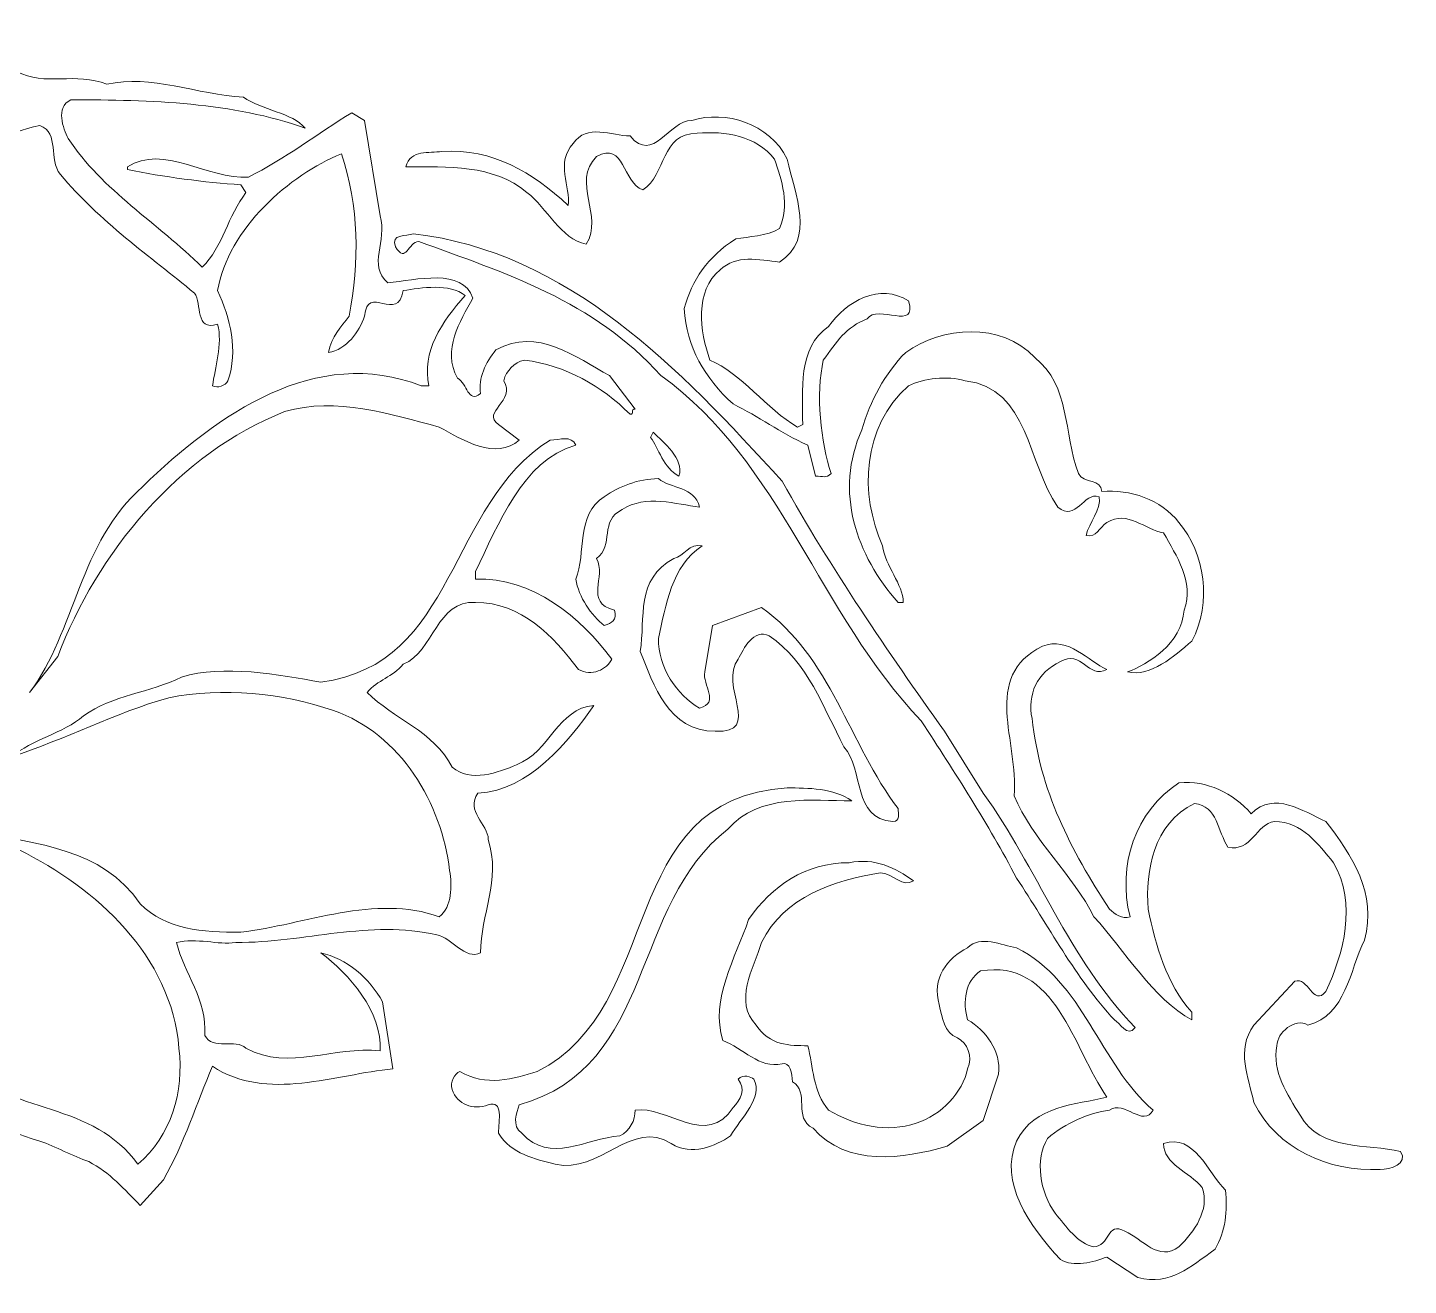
# Model space of a CAD drawing. Header units: centimetres. Extents: x -10.9 to 20, y -6.2 to 7.
# Drawn here: x 6.52 to 20.03, y -5.78 to 6.53 of the extents above; entities that cross this region are included whole.
import ezdxf

# ---------------------------------------------------------------- set-up
doc = ezdxf.new("R2010")
doc.units = ezdxf.units.CM
doc.header["$MEASUREMENT"] = 0
doc.layers.add('layer 1', color=7, linetype='Continuous')

msp = doc.modelspace()

# ---------------------------------------------------------------- linework, layer by layer
at = {"layer": 'layer 1', "color": 22, "lineweight": 9}
for points, knots in [([(5.45226, 5.92083), (5.65406, 5.76945), (5.67931, 5.51722), (5.72979, 5.29018), (5.72979, 5.29018), (5.95683, 5.46674), (6.13339, 5.69378), (6.41093, 5.81993), (6.41093, 5.81993), (6.3352, 6.04697), (6.08299, 5.97132), (5.9316, 6.12262), (5.9316, 6.12262), (5.98201, 6.52631), (6.20906, 6.04697), (6.41093, 6.09739), (6.41093, 6.09739), (6.68839, 5.94607), (6.99116, 6.09739), (7.29387, 5.97132), (7.29387, 5.97132), (7.72271, 6.07222), (8.17681, 5.87034), (8.6309, 5.84517), (8.6309, 5.84517), (8.80754, 5.71903), (9.11023, 5.69378), (9.23638, 5.54239), (9.23638, 5.54239), (8.53, 5.79468), (7.72271, 5.81993), (6.94068, 5.81993), (6.94068, 5.81993), (6.78929, 5.74426), (6.86502, 5.54239), (6.91543, 5.44149), (6.91543, 5.44149), (7.24339, 4.93699), (7.79838, 4.60903), (8.22729, 4.18013), (8.22729, 4.18013), (8.4291, 4.38199), (8.47952, 4.6847), (8.65615, 4.91174), (8.65615, 4.91174), (8.65615, 4.91174), (8.60565, 4.9874), (8.60565, 4.9874), (8.60565, 4.9874), (8.25246, 5.01265), (7.84887, 5.06313), (7.49567, 5.1388), (7.49567, 5.1388), (7.49567, 5.1388), (7.49567, 5.16403), (7.49567, 5.16403), (7.49567, 5.16403), (7.84887, 5.39109), (8.27771, 5.03789), (8.68138, 5.06313), (8.68138, 5.06313), (9.03458, 5.23969), (9.36252, 5.49197), (9.69048, 5.69378), (9.69048, 5.69378), (9.69048, 5.69378), (9.81661, 5.61813), (9.81661, 5.61813), (9.81661, 5.61813), (9.81661, 5.61813), (9.96794, 4.6847), (9.96794, 4.6847), (9.96794, 4.6847), (10.04367, 4.43241), (9.84178, 4.20536), (10.04367, 4.0288), (10.04367, 4.0288), (10.32113, 4.05397), (10.77522, 4.18013), (10.87611, 3.87742), (10.87611, 3.87742), (10.74997, 3.65036), (10.57342, 3.3729), (10.7248, 3.09538), (10.7248, 3.09538), (10.8257, 3.0449), (10.8257, 2.84309), (10.95184, 2.944), (10.95184, 2.944), (10.92661, 3.09538), (11.00226, 3.24677), (11.10316, 3.3729), (11.10316, 3.3729), (11.50684, 3.59996), (11.8852, 3.29719), (12.21322, 3.12061), (12.21322, 3.12061), (12.21322, 3.12061), (12.46543, 2.79267), (12.46543, 2.79267), (12.46543, 2.79267), (12.41503, 2.79267), (12.46543, 2.74219), (12.41503, 2.74219), (12.41503, 2.74219), (12.13749, 3.01971), (11.7843, 3.22152), (11.3807, 3.27194), (11.3807, 3.27194), (11.2798, 3.24677), (11.20407, 3.17103), (11.1789, 3.07013), (11.1789, 3.07013), (11.30503, 2.86833), (10.95184, 2.76742), (11.12841, 2.64129), (11.12841, 2.64129), (11.12841, 2.64129), (11.3302, 2.4899), (11.3302, 2.4899), (11.3302, 2.4899), (11.10316, 2.28809), (10.77522, 2.4899), (10.54817, 2.61604), (10.54817, 2.61604), (10.06884, 2.74219), (9.53909, 2.91882), (9.03458, 2.76742), (9.03458, 2.76742), (8.00025, 2.36375), (7.19297, 1.37991), (6.81454, 0.37089), (6.81454, 0.37089), (6.81454, 0.37089), (6.53708, 0.0177), (6.53708, 0.0177), (6.53708, 0.0177), (6.99116, 0.62312), (7.01633, 1.48081), (7.64706, 2.03581), (7.64706, 2.03581), (8.37861, 2.74219), (9.33729, 3.42332), (10.37161, 3.01971), (10.37161, 3.01971), (10.37161, 3.01971), (10.44726, 3.01971), (10.44726, 3.01971), (10.44726, 3.01971), (10.37161, 3.34767), (10.57342, 3.65036), (10.80046, 3.90267), (10.80046, 3.90267), (10.64907, 4.0288), (10.37161, 3.97832), (10.19498, 3.95307), (10.19498, 3.95307), (10.14457, 3.62513), (9.84178, 4.0288), (9.81661, 3.70086), (9.81661, 3.70086), (9.76613, 3.54948), (9.63998, 3.3729), (9.46342, 3.34767), (9.46342, 3.34767), (9.48867, 3.49898), (9.58957, 3.59996), (9.66523, 3.70086), (9.66523, 3.70086), (9.76613, 4.23061), (9.76613, 4.78561), (9.58957, 5.29018), (9.58957, 5.29018), (9.085, 5.0883), (8.47952, 4.55855), (8.37861, 3.95307), (8.37861, 3.95307), (8.50475, 3.67561), (8.58048, 3.3729), (8.47952, 3.07013), (8.47952, 3.07013), (8.45435, 3.01971), (8.37861, 2.99448), (8.32819, 3.01971), (8.32819, 3.01971), (8.35344, 3.19628), (8.4291, 3.42332), (8.37861, 3.62513), (8.37861, 3.62513), (8.15156, 3.54948), (8.22729, 3.82693), (8.15156, 3.9279), (8.15156, 3.9279), (7.72271, 4.28101), (7.21821, 4.63421), (6.83977, 5.0883), (6.83977, 5.0883), (6.71364, 5.23969), (6.83977, 5.49197), (6.63797, 5.56764), (6.63797, 5.56764), (5.98201, 5.44149), (5.45226, 4.78561), (5.22522, 4.15496), (5.22522, 4.15496), (4.84678, 2.91882), (5.60364, 1.88448), (6.18389, 0.92581), (6.18389, 0.92581), (6.4361, 0.44648), (6.4361, -0.18409), (6.23429, -0.66343), (6.23429, -0.66343), (5.80545, -0.91572), (5.14955, -1.16801), (4.69553, -0.83999), (4.69553, -0.83999), (4.5694, -0.66343), (4.41799, -0.48688), (4.39276, -0.28499), (4.39276, -0.28499), (4.31711, -0.43638), (4.19095, -0.61295), (4.03957, -0.73909), (4.03957, -0.73909), (3.68646, -0.78957), (3.25753, -0.86524), (3.00531, -0.46163), (3.00531, -0.46163), (2.85392, -0.15886), (2.98007, 0.26999), (3.10621, 0.57264), (3.10621, 0.57264), (4.0144, 1.4304), (4.46849, 2.61604), (4.16571, 3.85217), (4.16571, 3.85217), (3.96392, 4.5838), (3.43417, 5.26493), (2.70253, 5.54239), (2.70253, 5.54239), (2.4755, 5.56764), (2.29892, 5.89559), (2.09713, 5.74426), (2.09713, 5.74426), (1.97098, 5.51722), (2.0214, 5.23969), (1.87008, 5.06313), (1.87008, 5.06313), (1.61779, 4.55855), (1.44115, 3.97832), (1.56731, 3.42332), (1.56731, 3.42332), (1.54206, 3.3729), (1.49165, 3.3729), (1.4664, 3.42332), (1.4664, 3.42332), (1.34027, 4.18013), (1.51689, 4.96216), (1.9205, 5.59288), (1.9205, 5.59288), (1.9205, 5.59288), (1.94575, 6.04697), (1.94575, 6.04697), (1.94575, 6.04697), (2.04663, 6.12262), (2.07188, 5.94607), (2.17279, 5.92083), (2.17279, 5.92083), (2.5764, 5.81993), (2.95482, 5.66855), (3.33326, 5.51722), (3.33326, 5.51722), (3.68646, 5.23969), (4.1153, 4.9874), (4.29186, 4.55855), (4.29186, 4.55855), (4.54415, 4.65945), (4.5694, 5.01265), (4.87203, 5.06313), (4.87203, 5.06313), (5.04865, 4.9874), (5.12431, 4.78561), (5.2757, 4.6847), (5.2757, 4.6847), (5.3766, 4.88649), (5.12431, 5.0883), (5.02341, 5.23969), (5.02341, 5.23969), (4.92251, 5.34059), (4.92251, 5.44149), (4.77112, 5.46674), (4.77112, 5.46674), (4.6198, 5.41626), (4.41799, 5.31535), (4.34234, 5.1388), (4.34234, 5.1388), (4.39276, 5.01265), (4.31711, 4.91174), (4.19095, 4.93699), (4.19095, 4.93699), (4.1153, 4.91174), (4.1153, 4.9874), (4.1153, 5.03789), (4.1153, 5.03789), (4.14053, 5.34059), (4.44324, 5.54239), (4.69553, 5.61813), (4.69553, 5.61813), (5.09907, 5.61813), (5.25045, 5.21445), (5.3766, 4.91174), (5.3766, 4.91174), (5.47751, 4.96216), (5.65406, 5.11355), (5.67931, 5.23969), (5.67931, 5.23969), (5.55316, 5.61813), (5.25045, 6.02174), (4.84678, 6.14787), (4.84678, 6.14787), (4.54415, 6.04697), (4.14053, 5.81993), (4.1153, 5.46674), (4.1153, 5.46674), (4.06482, 5.39109), (3.96392, 5.39109), (3.93867, 5.46674), (3.93867, 5.46674), (3.98915, 5.92083), (4.5189, 6.09739), (4.84678, 6.29926), (4.84678, 6.29926), (5.07383, 6.24878), (5.30087, 6.12262), (5.45226, 5.92083)], [0, 0, 0, 0, 0.01190476, 0.01190476, 0.01190476, 0.01190476, 0.02380952, 0.02380952, 0.02380952, 0.02380952, 0.03571429, 0.03571429, 0.03571429, 0.03571429, 0.04761905, 0.04761905, 0.04761905, 0.04761905, 0.05952381, 0.05952381, 0.05952381, 0.05952381, 0.07142857, 0.07142857, 0.07142857, 0.07142857, 0.08333333, 0.08333333, 0.08333333, 0.08333333, 0.0952381, 0.0952381, 0.0952381, 0.0952381, 0.10714286, 0.10714286, 0.10714286, 0.10714286, 0.11904762, 0.11904762, 0.11904762, 0.11904762, 0.13095238, 0.13095238, 0.13095238, 0.13095238, 0.14285714, 0.14285714, 0.14285714, 0.14285714, 0.1547619, 0.1547619, 0.1547619, 0.1547619, 0.16666667, 0.16666667, 0.16666667, 0.16666667, 0.17857143, 0.17857143, 0.17857143, 0.17857143, 0.19047619, 0.19047619, 0.19047619, 0.19047619, 0.20238095, 0.20238095, 0.20238095, 0.20238095, 0.21428571, 0.21428571, 0.21428571, 0.21428571, 0.22619048, 0.22619048, 0.22619048, 0.22619048, 0.23809524, 0.23809524, 0.23809524, 0.23809524, 0.25, 0.25, 0.25, 0.25, 0.26190476, 0.26190476, 0.26190476, 0.26190476, 0.27380952, 0.27380952, 0.27380952, 0.27380952, 0.28571429, 0.28571429, 0.28571429, 0.28571429, 0.29761905, 0.29761905, 0.29761905, 0.29761905, 0.30952381, 0.30952381, 0.30952381, 0.30952381, 0.32142857, 0.32142857, 0.32142857, 0.32142857, 0.33333333, 0.33333333, 0.33333333, 0.33333333, 0.3452381, 0.3452381, 0.3452381, 0.3452381, 0.35714286, 0.35714286, 0.35714286, 0.35714286, 0.36904762, 0.36904762, 0.36904762, 0.36904762, 0.38095238, 0.38095238, 0.38095238, 0.38095238, 0.39285714, 0.39285714, 0.39285714, 0.39285714, 0.4047619, 0.4047619, 0.4047619, 0.4047619, 0.41666667, 0.41666667, 0.41666667, 0.41666667, 0.42857143, 0.42857143, 0.42857143, 0.42857143, 0.44047619, 0.44047619, 0.44047619, 0.44047619, 0.45238095, 0.45238095, 0.45238095, 0.45238095, 0.46428571, 0.46428571, 0.46428571, 0.46428571, 0.47619048, 0.47619048, 0.47619048, 0.47619048, 0.48809524, 0.48809524, 0.48809524, 0.48809524, 0.5, 0.5, 0.5, 0.5, 0.51190476, 0.51190476, 0.51190476, 0.51190476, 0.52380952, 0.52380952, 0.52380952, 0.52380952, 0.53571429, 0.53571429, 0.53571429, 0.53571429, 0.54761905, 0.54761905, 0.54761905, 0.54761905, 0.55952381, 0.55952381, 0.55952381, 0.55952381, 0.57142857, 0.57142857, 0.57142857, 0.57142857, 0.58333333, 0.58333333, 0.58333333, 0.58333333, 0.5952381, 0.5952381, 0.5952381, 0.5952381, 0.60714286, 0.60714286, 0.60714286, 0.60714286, 0.61904762, 0.61904762, 0.61904762, 0.61904762, 0.63095238, 0.63095238, 0.63095238, 0.63095238, 0.64285714, 0.64285714, 0.64285714, 0.64285714, 0.6547619, 0.6547619, 0.6547619, 0.6547619, 0.66666667, 0.66666667, 0.66666667, 0.66666667, 0.67857143, 0.67857143, 0.67857143, 0.67857143, 0.69047619, 0.69047619, 0.69047619, 0.69047619, 0.70238095, 0.70238095, 0.70238095, 0.70238095, 0.71428571, 0.71428571, 0.71428571, 0.71428571, 0.72619048, 0.72619048, 0.72619048, 0.72619048, 0.73809524, 0.73809524, 0.73809524, 0.73809524, 0.75, 0.75, 0.75, 0.75, 0.76190476, 0.76190476, 0.76190476, 0.76190476, 0.77380952, 0.77380952, 0.77380952, 0.77380952, 0.78571429, 0.78571429, 0.78571429, 0.78571429, 0.79761905, 0.79761905, 0.79761905, 0.79761905, 0.80952381, 0.80952381, 0.80952381, 0.80952381, 0.82142857, 0.82142857, 0.82142857, 0.82142857, 0.83333333, 0.83333333, 0.83333333, 0.83333333, 0.8452381, 0.8452381, 0.8452381, 0.8452381, 0.85714286, 0.85714286, 0.85714286, 0.85714286, 0.86904762, 0.86904762, 0.86904762, 0.86904762, 0.88095238, 0.88095238, 0.88095238, 0.88095238, 0.89285714, 0.89285714, 0.89285714, 0.89285714, 0.9047619, 0.9047619, 0.9047619, 0.9047619, 0.91666667, 0.91666667, 0.91666667, 0.91666667, 0.92857143, 0.92857143, 0.92857143, 0.92857143, 0.94047619, 0.94047619, 0.94047619, 0.94047619, 0.95238095, 0.95238095, 0.95238095, 0.95238095, 0.96428571, 0.96428571, 0.96428571, 0.96428571, 0.97619048, 0.97619048, 0.97619048, 0.97619048, 0.98809524, 0.98809524, 0.98809524, 0.98809524, 1, 1, 1, 1]), ([(13.95385, 5.23969), (14.02958, 4.88649), (14.23139, 4.45765), (13.8782, 4.23061), (13.8782, 4.23061), (13.67639, 4.25584), (13.44935, 4.30626), (13.29797, 4.15496), (13.29797, 4.15496), (13.04568, 3.95307), (13.09616, 3.54948), (13.19706, 3.27194), (13.19706, 3.27194), (13.49977, 3.14579), (13.75206, 2.79267), (14.05475, 2.61604), (14.05475, 2.61604), (14.05475, 2.61604), (14.10525, 2.64129), (14.10525, 2.64129), (14.10525, 2.64129), (14.10525, 2.96923), (14.05475, 3.39807), (14.35754, 3.59996), (14.35754, 3.59996), (14.5341, 3.85217), (14.86204, 4.0288), (15.13958, 3.85217), (15.13958, 3.85217), (15.24048, 3.54948), (14.83679, 3.82693), (14.7359, 3.67561), (14.7359, 3.67561), (14.5341, 3.59996), (14.4332, 3.44857), (14.30704, 3.27194), (14.30704, 3.27194), (14.23139, 2.944), (14.28181, 2.46473), (14.38271, 2.16194), (14.38271, 2.16194), (14.33229, 2.11154), (14.30704, 2.13671), (14.23139, 2.13671), (14.23139, 2.13671), (14.23139, 2.13671), (14.15566, 2.43948), (14.15566, 2.43948), (14.15566, 2.43948), (13.8782, 2.56563), (13.67639, 2.71694), (13.4241, 2.84309), (13.4241, 2.84309), (13.14658, 3.09538), (12.97001, 3.39807), (12.94478, 3.77651), (12.94478, 3.77651), (13.02043, 4.05397), (13.17182, 4.28101), (13.44935, 4.45765), (13.44935, 4.45765), (13.57549, 4.4829), (13.75206, 4.4829), (13.8782, 4.55855), (13.8782, 4.55855), (13.9791, 4.78561), (13.90345, 5.03789), (13.82772, 5.23969), (13.82772, 5.23969), (13.65116, 5.46674), (13.34845, 5.51722), (13.07091, 5.49197), (13.07091, 5.49197), (12.71772, 5.49197), (12.76822, 5.0883), (12.54116, 4.93699), (12.54116, 4.93699), (12.3393, 5.01265), (12.36453, 5.41626), (12.08707, 5.26493), (12.08707, 5.26493), (11.83478, 5.01265), (12.16274, 4.6847), (11.98618, 4.40717), (11.98618, 4.40717), (11.73388, 4.45765), (11.60774, 4.76036), (11.40594, 4.91174), (11.40594, 4.91174), (11.07799, 5.1892), (10.6239, 5.16403), (10.22022, 5.16403), (10.22022, 5.16403), (10.27071, 5.34059), (10.44726, 5.29018), (10.57342, 5.31535), (10.57342, 5.31535), (11.07799, 5.34059), (11.45636, 5.11355), (11.80955, 4.78561), (11.80955, 4.78561), (11.83478, 4.96216), (11.6834, 5.21445), (11.86003, 5.39109), (11.86003, 5.39109), (11.98618, 5.59288), (12.23839, 5.46674), (12.41503, 5.46674), (12.41503, 5.46674), (12.64207, 5.1892), (12.79339, 5.61813), (13.02043, 5.61813), (13.02043, 5.61813), (13.34845, 5.71903), (13.7773, 5.59288), (13.95385, 5.23969)], [0, 0, 0, 0, 0.03448276, 0.03448276, 0.03448276, 0.03448276, 0.06896552, 0.06896552, 0.06896552, 0.06896552, 0.10344828, 0.10344828, 0.10344828, 0.10344828, 0.13793103, 0.13793103, 0.13793103, 0.13793103, 0.17241379, 0.17241379, 0.17241379, 0.17241379, 0.20689655, 0.20689655, 0.20689655, 0.20689655, 0.24137931, 0.24137931, 0.24137931, 0.24137931, 0.27586207, 0.27586207, 0.27586207, 0.27586207, 0.31034483, 0.31034483, 0.31034483, 0.31034483, 0.34482759, 0.34482759, 0.34482759, 0.34482759, 0.37931034, 0.37931034, 0.37931034, 0.37931034, 0.4137931, 0.4137931, 0.4137931, 0.4137931, 0.44827586, 0.44827586, 0.44827586, 0.44827586, 0.48275862, 0.48275862, 0.48275862, 0.48275862, 0.51724138, 0.51724138, 0.51724138, 0.51724138, 0.55172414, 0.55172414, 0.55172414, 0.55172414, 0.5862069, 0.5862069, 0.5862069, 0.5862069, 0.62068966, 0.62068966, 0.62068966, 0.62068966, 0.65517241, 0.65517241, 0.65517241, 0.65517241, 0.68965517, 0.68965517, 0.68965517, 0.68965517, 0.72413793, 0.72413793, 0.72413793, 0.72413793, 0.75862069, 0.75862069, 0.75862069, 0.75862069, 0.79310345, 0.79310345, 0.79310345, 0.79310345, 0.82758621, 0.82758621, 0.82758621, 0.82758621, 0.86206897, 0.86206897, 0.86206897, 0.86206897, 0.89655172, 0.89655172, 0.89655172, 0.89655172, 0.93103448, 0.93103448, 0.93103448, 0.93103448, 0.96551724, 0.96551724, 0.96551724, 0.96551724, 1, 1, 1, 1]), ([(13.90345, 2.08629), (14.38271, 1.22852), (14.93777, 0.42131), (15.49277, -0.36072), (15.49277, -0.36072), (15.49277, -0.36072), (15.87113, -0.96614), (15.87113, -0.96614), (15.87113, -0.96614), (16.40094, -1.69776), (16.70365, -2.5807), (17.35955, -3.26183), (17.35955, -3.26183), (17.28388, -3.36273), (17.20823, -3.21135), (17.15775, -3.18618), (17.15775, -3.18618), (16.77931, -2.7825), (16.50185, -2.25276), (16.19907, -1.79866), (16.19907, -1.79866), (15.92162, -1.26891), (15.59367, -0.76434), (15.26572, -0.25982), (15.26572, -0.25982), (14.25664, 0.79968), (13.90345, 2.26285), (12.71772, 3.12061), (12.71772, 3.12061), (12.06184, 3.85217), (11.1789, 4.12971), (10.34636, 4.43241), (10.34636, 4.43241), (10.24546, 4.43241), (10.22022, 4.20536), (10.11932, 4.38199), (10.11932, 4.38199), (10.06884, 4.50813), (10.22022, 4.4829), (10.29588, 4.50813), (10.29588, 4.50813), (11.80955, 4.33151), (12.89436, 3.19628), (13.90345, 2.08629)], [0, 0, 0, 0, 0.09090909, 0.09090909, 0.09090909, 0.09090909, 0.18181818, 0.18181818, 0.18181818, 0.18181818, 0.27272727, 0.27272727, 0.27272727, 0.27272727, 0.36363636, 0.36363636, 0.36363636, 0.36363636, 0.45454545, 0.45454545, 0.45454545, 0.45454545, 0.54545455, 0.54545455, 0.54545455, 0.54545455, 0.63636364, 0.63636364, 0.63636364, 0.63636364, 0.72727273, 0.72727273, 0.72727273, 0.72727273, 0.81818182, 0.81818182, 0.81818182, 0.81818182, 0.90909091, 0.90909091, 0.90909091, 0.90909091, 1, 1, 1, 1]), ([(16.37571, 3.29719), (16.7289, 3.01971), (16.65317, 2.56563), (16.80456, 2.16194), (16.80456, 2.16194), (16.85504, 2.06106), (17.03159, 2.11154), (17.03159, 1.98539), (17.03159, 1.98539), (17.30913, 2.01056), (17.61184, 1.90965), (17.7884, 1.68261), (17.7884, 1.68261), (18.04069, 1.37991), (18.11642, 0.90058), (17.91453, 0.52222), (17.91453, 0.52222), (17.73798, 0.37089), (17.51094, 0.1691), (17.28388, 0.21951), (17.28388, 0.21951), (17.48569, 0.29524), (17.81363, 0.49697), (17.83888, 0.82492), (17.83888, 0.82492), (17.93978, 1.10245), (17.76323, 1.35467), (17.63707, 1.58171), (17.63707, 1.58171), (17.46046, 1.60696), (17.28388, 1.80877), (17.08209, 1.68261), (17.08209, 1.68261), (17.00636, 1.63219), (16.98119, 1.53129), (16.88021, 1.55654), (16.88021, 1.55654), (16.90546, 1.68261), (17.03159, 1.80877), (17.00636, 1.9349), (17.00636, 1.9349), (16.85504, 1.98539), (16.77931, 1.68261), (16.60275, 1.834), (16.60275, 1.834), (16.30004, 2.26285), (16.32521, 2.99448), (15.69456, 3.07013), (15.69456, 3.07013), (15.51794, 3.12061), (15.29089, 3.09538), (15.13958, 3.01971), (15.13958, 3.01971), (14.68548, 2.61604), (14.66023, 1.96015), (14.88729, 1.45558), (14.88729, 1.45558), (14.91252, 1.25377), (15.08908, 1.07721), (15.08908, 0.90058), (15.08908, 0.90058), (15.08908, 0.90058), (15.03868, 0.90058), (15.03868, 0.90058), (15.03868, 0.90058), (14.635, 1.35467), (14.40795, 1.98539), (14.68548, 2.5908), (14.68548, 2.5908), (14.76114, 2.86833), (14.91252, 3.14579), (15.11433, 3.34767), (15.11433, 3.34767), (15.46752, 3.59996), (16.04775, 3.65036), (16.37571, 3.29719)], [0, 0, 0, 0, 0.05263158, 0.05263158, 0.05263158, 0.05263158, 0.10526316, 0.10526316, 0.10526316, 0.10526316, 0.15789474, 0.15789474, 0.15789474, 0.15789474, 0.21052632, 0.21052632, 0.21052632, 0.21052632, 0.26315789, 0.26315789, 0.26315789, 0.26315789, 0.31578947, 0.31578947, 0.31578947, 0.31578947, 0.36842105, 0.36842105, 0.36842105, 0.36842105, 0.42105263, 0.42105263, 0.42105263, 0.42105263, 0.47368421, 0.47368421, 0.47368421, 0.47368421, 0.52631579, 0.52631579, 0.52631579, 0.52631579, 0.57894737, 0.57894737, 0.57894737, 0.57894737, 0.63157895, 0.63157895, 0.63157895, 0.63157895, 0.68421053, 0.68421053, 0.68421053, 0.68421053, 0.73684211, 0.73684211, 0.73684211, 0.73684211, 0.78947368, 0.78947368, 0.78947368, 0.78947368, 0.84210526, 0.84210526, 0.84210526, 0.84210526, 0.89473684, 0.89473684, 0.89473684, 0.89473684, 0.94736842, 0.94736842, 0.94736842, 0.94736842, 1, 1, 1, 1]), ([(11.8852, 2.43948), (11.35545, 2.28809), (11.12841, 1.65744), (10.90136, 1.20335), (10.90136, 1.20335), (10.90136, 1.20335), (10.90136, 1.12762), (10.90136, 1.12762), (10.90136, 1.12762), (11.45636, 1.15287), (11.93568, 0.74925), (12.23839, 0.34566), (12.23839, 0.34566), (12.18797, 0.24476), (12.03659, 0.1691), (11.91045, 0.24476), (11.91045, 0.24476), (11.65816, 0.57264), (11.35545, 0.90058), (10.90136, 0.90058), (10.90136, 0.90058), (10.52293, 0.92581), (10.49775, 0.42131), (10.19498, 0.29524), (10.19498, 0.29524), (10.09407, 0.1691), (9.94277, 0.14385), (9.84178, 0.0177), (9.84178, 0.0177), (10.09407, -0.23459), (10.49775, -0.36072), (10.67432, -0.71392), (10.67432, -0.71392), (10.85094, -0.86524), (11.12841, -0.76434), (11.30503, -0.68867), (11.30503, -0.68867), (11.63299, -0.56253), (11.70864, -0.13368), (12.06184, -0.10844), (12.06184, -0.10844), (11.80955, -0.46163), (11.43111, -0.94089), (10.92661, -0.96614), (10.92661, -0.96614), (10.80046, -1.14276), (11.02751, -1.26891), (11.02751, -1.42022), (11.02751, -1.42022), (11.15365, -1.82391), (10.95184, -2.15185), (10.95184, -2.53022), (10.95184, -2.53022), (10.80046, -2.60595), (10.67432, -2.37889), (10.52293, -2.35366), (10.52293, -2.35366), (9.86703, -2.20227), (9.23638, -2.42931), (8.55525, -2.42931), (8.55525, -2.42931), (8.37861, -2.45456), (8.17681, -2.37889), (7.975, -2.42931), (7.975, -2.42931), (8.05067, -2.73208), (8.27771, -2.98431), (8.25246, -3.3375), (8.25246, -3.3375), (8.32819, -3.48889), (8.55525, -3.36273), (8.65615, -3.46364), (8.65615, -3.46364), (9.085, -3.69069), (9.51384, -3.4384), (9.96794, -3.48889), (9.96794, -3.48889), (9.99317, -3.11045), (9.66523, -2.73208), (9.38769, -2.53022), (9.38769, -2.53022), (9.63998, -2.5807), (9.86703, -2.7825), (9.99317, -3.00954), (9.99317, -3.00954), (9.99317, -3.00954), (10.09407, -3.66544), (10.09407, -3.66544), (10.09407, -3.66544), (9.53909, -3.71593), (8.85794, -3.99346), (8.32819, -3.64027), (8.32819, -3.64027), (8.17681, -3.99346), (8.05067, -4.39706), (7.84887, -4.75025), (7.84887, -4.75025), (7.84887, -4.75025), (7.62181, -5.00254), (7.62181, -5.00254), (7.62181, -5.00254), (7.47042, -4.85115), (7.31912, -4.6746), (7.11723, -4.57363), (7.11723, -4.57363), (6.96593, -4.52321), (6.78929, -4.42231), (6.63797, -4.37183), (6.63797, -4.37183), (5.8307, -4.14477), (5.22522, -3.58979), (4.84678, -2.85824), (4.84678, -2.85824), (4.6198, -2.42931), (4.6703, -1.84908), (4.64505, -1.42022), (4.64505, -1.42022), (4.6198, -1.26891), (4.7207, -1.16801), (4.77112, -1.06703), (4.77112, -1.06703), (4.77112, -1.97522), (4.87203, -3.1357), (5.8307, -3.64027), (5.8307, -3.64027), (6.36045, -4.09437), (7.16773, -3.99346), (7.59658, -4.59887), (7.59658, -4.59887), (7.92452, -4.32141), (8.05067, -3.89248), (8.00025, -3.46364), (8.00025, -3.46364), (7.92452, -2.55545), (7.19297, -1.89956), (6.4361, -1.52112), (6.4361, -1.52112), (6.31003, -1.47072), (6.08299, -1.49595), (6.05774, -1.34457), (6.05774, -1.34457), (6.58749, -1.47072), (7.24339, -1.49595), (7.62181, -2.05095), (7.62181, -2.05095), (7.8741, -2.30316), (8.22729, -2.32841), (8.60565, -2.32841), (8.60565, -2.32841), (9.23638, -2.25276), (9.91752, -1.95005), (10.54817, -2.17709), (10.54817, -2.17709), (10.67432, -2.07612), (10.67432, -1.87432), (10.64907, -1.72301), (10.64907, -1.72301), (10.57342, -1.06703), (10.1698, -0.3859), (9.51384, -0.15886), (9.51384, -0.15886), (9.00933, 0.0177), (8.4291, 0.0682), (7.89935, -0.03278), (7.89935, -0.03278), (7.36952, -0.18409), (6.89019, -0.43638), (6.36045, -0.61295), (6.36045, -0.61295), (6.56225, -0.43638), (6.86502, -0.3859), (7.06683, -0.20934), (7.06683, -0.20934), (7.34429, -0.00753), (7.72271, 0.0177), (8.02542, 0.1691), (8.02542, 0.1691), (8.4291, 0.29524), (8.98409, 0.19434), (9.38769, 0.1186), (9.38769, 0.1186), (10.7248, 0.29524), (10.6239, 1.85925), (11.63299, 2.4899), (11.63299, 2.4899), (11.73388, 2.4899), (11.83478, 2.54038), (11.8852, 2.43948)], [0, 0, 0, 0, 0.0212766, 0.0212766, 0.0212766, 0.0212766, 0.04255319, 0.04255319, 0.04255319, 0.04255319, 0.06382979, 0.06382979, 0.06382979, 0.06382979, 0.08510638, 0.08510638, 0.08510638, 0.08510638, 0.10638298, 0.10638298, 0.10638298, 0.10638298, 0.12765957, 0.12765957, 0.12765957, 0.12765957, 0.14893617, 0.14893617, 0.14893617, 0.14893617, 0.17021277, 0.17021277, 0.17021277, 0.17021277, 0.19148936, 0.19148936, 0.19148936, 0.19148936, 0.21276596, 0.21276596, 0.21276596, 0.21276596, 0.23404255, 0.23404255, 0.23404255, 0.23404255, 0.25531915, 0.25531915, 0.25531915, 0.25531915, 0.27659574, 0.27659574, 0.27659574, 0.27659574, 0.29787234, 0.29787234, 0.29787234, 0.29787234, 0.31914894, 0.31914894, 0.31914894, 0.31914894, 0.34042553, 0.34042553, 0.34042553, 0.34042553, 0.36170213, 0.36170213, 0.36170213, 0.36170213, 0.38297872, 0.38297872, 0.38297872, 0.38297872, 0.40425532, 0.40425532, 0.40425532, 0.40425532, 0.42553191, 0.42553191, 0.42553191, 0.42553191, 0.44680851, 0.44680851, 0.44680851, 0.44680851, 0.46808511, 0.46808511, 0.46808511, 0.46808511, 0.4893617, 0.4893617, 0.4893617, 0.4893617, 0.5106383, 0.5106383, 0.5106383, 0.5106383, 0.53191489, 0.53191489, 0.53191489, 0.53191489, 0.55319149, 0.55319149, 0.55319149, 0.55319149, 0.57446809, 0.57446809, 0.57446809, 0.57446809, 0.59574468, 0.59574468, 0.59574468, 0.59574468, 0.61702128, 0.61702128, 0.61702128, 0.61702128, 0.63829787, 0.63829787, 0.63829787, 0.63829787, 0.65957447, 0.65957447, 0.65957447, 0.65957447, 0.68085106, 0.68085106, 0.68085106, 0.68085106, 0.70212766, 0.70212766, 0.70212766, 0.70212766, 0.72340426, 0.72340426, 0.72340426, 0.72340426, 0.74468085, 0.74468085, 0.74468085, 0.74468085, 0.76595745, 0.76595745, 0.76595745, 0.76595745, 0.78723404, 0.78723404, 0.78723404, 0.78723404, 0.80851064, 0.80851064, 0.80851064, 0.80851064, 0.82978723, 0.82978723, 0.82978723, 0.82978723, 0.85106383, 0.85106383, 0.85106383, 0.85106383, 0.87234043, 0.87234043, 0.87234043, 0.87234043, 0.89361702, 0.89361702, 0.89361702, 0.89361702, 0.91489362, 0.91489362, 0.91489362, 0.91489362, 0.93617021, 0.93617021, 0.93617021, 0.93617021, 0.95744681, 0.95744681, 0.95744681, 0.95744681, 0.9787234, 0.9787234, 0.9787234, 0.9787234, 1, 1, 1, 1]), ([(12.89436, 2.13671), (12.74297, 2.21244), (12.69249, 2.41425), (12.61683, 2.51513), (12.61683, 2.51513), (12.61683, 2.51513), (12.64207, 2.56563), (12.64207, 2.56563), (12.64207, 2.56563), (12.74297, 2.46473), (12.94478, 2.31334), (12.89436, 2.13671)], [0, 0, 0, 0, 0.33333333, 0.33333333, 0.33333333, 0.33333333, 0.66666667, 0.66666667, 0.66666667, 0.66666667, 1, 1, 1, 1]), ([(13.09616, 1.834), (12.86912, 1.85925), (12.56634, 1.96015), (12.3393, 1.80877), (12.3393, 1.80877), (12.11224, 1.70786), (12.26364, 1.45558), (12.08707, 1.3295), (12.08707, 1.3295), (12.18797, 1.15287), (11.96093, 0.90058), (12.26364, 0.82492), (12.26364, 0.82492), (12.28888, 0.72402), (12.23839, 0.69877), (12.16274, 0.67352), (12.16274, 0.67352), (12.03659, 0.77443), (11.91045, 0.95106), (11.8852, 1.12762), (11.8852, 1.12762), (11.98618, 1.37991), (11.8852, 1.75835), (12.16274, 1.9349), (12.16274, 1.9349), (12.31412, 2.03581), (12.49068, 2.11154), (12.69249, 2.11154), (12.69249, 2.11154), (12.81862, 2.01056), (13.04568, 2.03581), (13.09616, 1.834)], [0, 0, 0, 0, 0.125, 0.125, 0.125, 0.125, 0.25, 0.25, 0.25, 0.25, 0.375, 0.375, 0.375, 0.375, 0.5, 0.5, 0.5, 0.5, 0.625, 0.625, 0.625, 0.625, 0.75, 0.75, 0.75, 0.75, 0.875, 0.875, 0.875, 0.875, 1, 1, 1, 1]), ([(13.12141, 1.45558), (12.81862, 1.25377), (12.76822, 0.87541), (12.69249, 0.54739), (12.69249, 0.54739), (12.69249, 0.26999), (12.86912, -0.00753), (13.09616, -0.13368), (13.09616, -0.13368), (13.29797, -0.08319), (13.12141, 0.09337), (13.14658, 0.21951), (13.14658, 0.21951), (13.14658, 0.21951), (13.2223, 0.67352), (13.2223, 0.67352), (13.2223, 0.67352), (13.2223, 0.67352), (13.70156, 0.85016), (13.70156, 0.85016), (13.70156, 0.85016), (14.38271, 0.37089), (14.55933, -0.48688), (15.03868, -1.11753), (15.03868, -1.11753), (15.03868, -1.16801), (15.06385, -1.24366), (14.98819, -1.24366), (14.98819, -1.24366), (14.58458, -1.21843), (14.71073, -0.73909), (14.50885, -0.51205), (14.50885, -0.51205), (14.30704, -0.13368), (14.15566, 0.32041), (13.7773, 0.57264), (13.7773, 0.57264), (13.62591, 0.64835), (13.52501, 0.44648), (13.47452, 0.34566), (13.47452, 0.34566), (13.27272, 0.09337), (13.72681, -0.3859), (13.24748, -0.36072), (13.24748, -0.36072), (12.79339, -0.36072), (12.64207, 0.09337), (12.51593, 0.42131), (12.51593, 0.42131), (12.56634, 0.74925), (12.46543, 1.12762), (12.84387, 1.3295), (12.84387, 1.3295), (12.94478, 1.35467), (12.99526, 1.48081), (13.12141, 1.45558)], [0, 0, 0, 0, 0.07142857, 0.07142857, 0.07142857, 0.07142857, 0.14285714, 0.14285714, 0.14285714, 0.14285714, 0.21428571, 0.21428571, 0.21428571, 0.21428571, 0.28571429, 0.28571429, 0.28571429, 0.28571429, 0.35714286, 0.35714286, 0.35714286, 0.35714286, 0.42857143, 0.42857143, 0.42857143, 0.42857143, 0.5, 0.5, 0.5, 0.5, 0.57142857, 0.57142857, 0.57142857, 0.57142857, 0.64285714, 0.64285714, 0.64285714, 0.64285714, 0.71428571, 0.71428571, 0.71428571, 0.71428571, 0.78571429, 0.78571429, 0.78571429, 0.78571429, 0.85714286, 0.85714286, 0.85714286, 0.85714286, 0.92857143, 0.92857143, 0.92857143, 0.92857143, 1, 1, 1, 1]), ([(17.08209, 0.24476), (16.90546, 0.14385), (16.8298, 0.44648), (16.628, 0.32041), (16.628, 0.32041), (16.40094, 0.21951), (16.30004, -0.00753), (16.35046, -0.23459), (16.35046, -0.23459), (16.42611, -0.94089), (16.7289, -1.52112), (17.10726, -2.10137), (17.10726, -2.10137), (17.15775, -2.15185), (17.2334, -2.20227), (17.30913, -2.17709), (17.30913, -2.17709), (17.18298, -1.67251), (17.35955, -1.14276), (17.7884, -0.86524), (17.7884, -0.86524), (18.06594, -0.83999), (18.31822, -0.96614), (18.49478, -1.16801), (18.49478, -1.16801), (18.72182, -0.94089), (18.99936, -1.14276), (19.2264, -1.24366), (19.2264, -1.24366), (19.47869, -1.57162), (19.73091, -1.95005), (19.60476, -2.40414), (19.60476, -2.40414), (19.45345, -2.70685), (19.4282, -3.1357), (19.04976, -3.2366), (19.04976, -3.2366), (18.92363, -3.16093), (18.74707, -3.31233), (18.74707, -3.4384), (18.74707, -3.4384), (18.69659, -3.69069), (18.84797, -3.91773), (18.97411, -4.11954), (18.97411, -4.11954), (19.17591, -4.47273), (19.63001, -4.39706), (19.95795, -4.47273), (19.95795, -4.47273), (20.03368, -4.59887), (19.85705, -4.64935), (19.75615, -4.64935), (19.75615, -4.64935), (19.25157, -4.6746), (18.74707, -4.44756), (18.52001, -3.99346), (18.52001, -3.99346), (18.46953, -3.74118), (18.34346, -3.48889), (18.52001, -3.2366), (18.52001, -3.2366), (18.52001, -3.2366), (18.92363, -2.80774), (18.92363, -2.80774), (18.92363, -2.80774), (19.04976, -2.75725), (19.10026, -3.06004), (19.2264, -2.90864), (19.2264, -2.90864), (19.40295, -2.53022), (19.52911, -2.05095), (19.30205, -1.64728), (19.30205, -1.64728), (19.15067, -1.47072), (18.99936, -1.24366), (18.72182, -1.24366), (18.72182, -1.24366), (18.54526, -1.26891), (18.49478, -1.54637), (18.26773, -1.49595), (18.26773, -1.49595), (18.16682, -1.34457), (18.16682, -1.09228), (17.93978, -1.06703), (17.93978, -1.06703), (17.53617, -1.26891), (17.46046, -1.72301), (17.48569, -2.10137), (17.48569, -2.10137), (17.56134, -2.45456), (17.66232, -2.83299), (17.91453, -3.11045), (17.91453, -3.11045), (17.91453, -3.11045), (17.91453, -3.18618), (17.91453, -3.18618), (17.91453, -3.18618), (17.53617, -2.98431), (17.25865, -2.50504), (16.95594, -2.17709), (16.95594, -2.17709), (16.75413, -1.77341), (16.35046, -1.42022), (16.1739, -0.99138), (16.1739, -0.99138), (16.22432, -0.46163), (15.84596, 0.1691), (16.45136, 0.47173), (16.45136, 0.47173), (16.70365, 0.57264), (16.90546, 0.32041), (17.08209, 0.24476)], [0, 0, 0, 0, 0.03571429, 0.03571429, 0.03571429, 0.03571429, 0.07142857, 0.07142857, 0.07142857, 0.07142857, 0.10714286, 0.10714286, 0.10714286, 0.10714286, 0.14285714, 0.14285714, 0.14285714, 0.14285714, 0.17857143, 0.17857143, 0.17857143, 0.17857143, 0.21428571, 0.21428571, 0.21428571, 0.21428571, 0.25, 0.25, 0.25, 0.25, 0.28571429, 0.28571429, 0.28571429, 0.28571429, 0.32142857, 0.32142857, 0.32142857, 0.32142857, 0.35714286, 0.35714286, 0.35714286, 0.35714286, 0.39285714, 0.39285714, 0.39285714, 0.39285714, 0.42857143, 0.42857143, 0.42857143, 0.42857143, 0.46428571, 0.46428571, 0.46428571, 0.46428571, 0.5, 0.5, 0.5, 0.5, 0.53571429, 0.53571429, 0.53571429, 0.53571429, 0.57142857, 0.57142857, 0.57142857, 0.57142857, 0.60714286, 0.60714286, 0.60714286, 0.60714286, 0.64285714, 0.64285714, 0.64285714, 0.64285714, 0.67857143, 0.67857143, 0.67857143, 0.67857143, 0.71428571, 0.71428571, 0.71428571, 0.71428571, 0.75, 0.75, 0.75, 0.75, 0.78571429, 0.78571429, 0.78571429, 0.78571429, 0.82142857, 0.82142857, 0.82142857, 0.82142857, 0.85714286, 0.85714286, 0.85714286, 0.85714286, 0.89285714, 0.89285714, 0.89285714, 0.89285714, 0.92857143, 0.92857143, 0.92857143, 0.92857143, 0.96428571, 0.96428571, 0.96428571, 0.96428571, 1, 1, 1, 1]), ([(14.58458, -1.04186), (14.20614, -1.04186), (13.67639, -0.96614), (13.37362, -1.31932), (13.37362, -1.31932), (12.41503, -2.05095), (12.66732, -3.64027), (11.3302, -4.01864), (11.3302, -4.01864), (11.30503, -4.09437), (11.25455, -4.2205), (11.35545, -4.29617), (11.35545, -4.29617), (11.63299, -4.59887), (11.98618, -4.34658), (12.31412, -4.32141), (12.31412, -4.32141), (12.41503, -4.27092), (12.46543, -4.17002), (12.46543, -4.06912), (12.46543, -4.06912), (12.76822, -4.01864), (13.17182, -4.44756), (13.4241, -4.04387), (13.4241, -4.04387), (13.49977, -3.96821), (13.55026, -3.86731), (13.47452, -3.76641), (13.47452, -3.76641), (13.52501, -3.71593), (13.60066, -3.74118), (13.62591, -3.76641), (13.62591, -3.76641), (13.72681, -3.94298), (13.49977, -4.14477), (13.39887, -4.32141), (13.39887, -4.32141), (13.24748, -4.42231), (13.02043, -4.52321), (12.81862, -4.39706), (12.81862, -4.39706), (12.44026, -4.14477), (12.11224, -4.69977), (11.6834, -4.59887), (11.6834, -4.59887), (11.48159, -4.54846), (11.25455, -4.49796), (11.12841, -4.29617), (11.12841, -4.29617), (11.12841, -4.17002), (11.1789, -3.96821), (11.02751, -4.01864), (11.02751, -4.01864), (10.87611, -4.06912), (10.7248, -4.01864), (10.67432, -3.86731), (10.67432, -3.86731), (10.64907, -3.79158), (10.69955, -3.71593), (10.74997, -3.69069), (10.74997, -3.69069), (11.00226, -3.84208), (11.2798, -3.76641), (11.50684, -3.69069), (11.50684, -3.69069), (12.76822, -3.06004), (12.26364, -1.01662), (13.95385, -0.91572), (13.95385, -0.91572), (14.15566, -0.91572), (14.40795, -0.91572), (14.58458, -1.04186)], [0, 0, 0, 0, 0.05555556, 0.05555556, 0.05555556, 0.05555556, 0.11111111, 0.11111111, 0.11111111, 0.11111111, 0.16666667, 0.16666667, 0.16666667, 0.16666667, 0.22222222, 0.22222222, 0.22222222, 0.22222222, 0.27777778, 0.27777778, 0.27777778, 0.27777778, 0.33333333, 0.33333333, 0.33333333, 0.33333333, 0.38888889, 0.38888889, 0.38888889, 0.38888889, 0.44444444, 0.44444444, 0.44444444, 0.44444444, 0.5, 0.5, 0.5, 0.5, 0.55555556, 0.55555556, 0.55555556, 0.55555556, 0.61111111, 0.61111111, 0.61111111, 0.61111111, 0.66666667, 0.66666667, 0.66666667, 0.66666667, 0.72222222, 0.72222222, 0.72222222, 0.72222222, 0.77777778, 0.77777778, 0.77777778, 0.77777778, 0.83333333, 0.83333333, 0.83333333, 0.83333333, 0.88888889, 0.88888889, 0.88888889, 0.88888889, 0.94444444, 0.94444444, 0.94444444, 0.94444444, 1, 1, 1, 1]), ([(15.18998, -1.82391), (15.08908, -1.89956), (14.98819, -1.74818), (14.86204, -1.74818), (14.86204, -1.74818), (14.40795, -1.82391), (13.92862, -1.97522), (13.70156, -2.42931), (13.70156, -2.42931), (13.62591, -2.6816), (13.4241, -3.00954), (13.65116, -3.2366), (13.65116, -3.2366), (13.7773, -3.4384), (13.9791, -3.4384), (14.15566, -3.4384), (14.15566, -3.4384), (14.20614, -3.64027), (14.20614, -3.89248), (14.35754, -4.06912), (14.35754, -4.06912), (14.60975, -4.2205), (14.93777, -4.29617), (15.21523, -4.19527), (15.21523, -4.19527), (15.46752, -4.11954), (15.66933, -3.89248), (15.71981, -3.66544), (15.71981, -3.66544), (15.77023, -3.53937), (15.71981, -3.41322), (15.61891, -3.36273), (15.61891, -3.36273), (15.49277, -3.31233), (15.46752, -3.16093), (15.44227, -3.03479), (15.44227, -3.03479), (15.36662, -2.7825), (15.51794, -2.5807), (15.71981, -2.4798), (15.71981, -2.4798), (15.84596, -2.35366), (16.04775, -2.45456), (16.19907, -2.4798), (16.19907, -2.4798), (16.85504, -2.80774), (17.00636, -3.61502), (17.53617, -4.06912), (17.53617, -4.06912), (17.43528, -4.24567), (17.25865, -3.96821), (17.10726, -4.06912), (17.10726, -4.06912), (16.90546, -4.09437), (16.6784, -4.19527), (16.50185, -4.34658), (16.50185, -4.34658), (16.37571, -4.54846), (16.42611, -4.8764), (16.5775, -5.07821), (16.5775, -5.07821), (16.6784, -5.20435), (16.80456, -5.3809), (16.95594, -5.40615), (16.95594, -5.40615), (17.10726, -5.40615), (17.08209, -5.15386), (17.25865, -5.25477), (17.25865, -5.25477), (17.43528, -5.3305), (17.58659, -5.55754), (17.7884, -5.40615), (17.7884, -5.40615), (17.93978, -5.25477), (18.09117, -5.05296), (18.01544, -4.82592), (18.01544, -4.82592), (17.88936, -4.6746), (17.63707, -4.59887), (17.63707, -4.39706), (17.63707, -4.39706), (17.93978, -4.29617), (18.06594, -4.6746), (18.24249, -4.85115), (18.24249, -4.85115), (18.26773, -5.05296), (18.24249, -5.25477), (18.14159, -5.4314), (18.14159, -5.4314), (17.88936, -5.60796), (17.71274, -5.78459), (17.38479, -5.70886), (17.38479, -5.70886), (17.38479, -5.70886), (17.08209, -5.50705), (17.08209, -5.50705), (17.08209, -5.50705), (16.95594, -5.55754), (16.75413, -5.60796), (16.628, -5.53229), (16.628, -5.53229), (16.32521, -5.20435), (16.02252, -4.7755), (16.19907, -4.37183), (16.19907, -4.37183), (16.37571, -4.01864), (16.77931, -4.01864), (17.08209, -3.94298), (17.08209, -3.94298), (16.75413, -3.46364), (16.5775, -2.5807), (15.84596, -2.70685), (15.84596, -2.70685), (15.69456, -2.80774), (15.66933, -3.00954), (15.71981, -3.18618), (15.71981, -3.18618), (15.89637, -3.28708), (16.04775, -3.48889), (16.02252, -3.71593), (16.02252, -3.71593), (16.02252, -3.71593), (15.87113, -4.17002), (15.87113, -4.17002), (15.87113, -4.17002), (15.87113, -4.17002), (15.51794, -4.42231), (15.51794, -4.42231), (15.51794, -4.42231), (15.08908, -4.54846), (14.5341, -4.62412), (14.20614, -4.24567), (14.20614, -4.24567), (14.00435, -4.14477), (14.18091, -3.89248), (14.00435, -3.79158), (14.00435, -3.79158), (14.00435, -3.71593), (13.9791, -3.58979), (13.90345, -3.61502), (13.90345, -3.61502), (13.67639, -3.66544), (13.52501, -3.46364), (13.3232, -3.38798), (13.3232, -3.38798), (13.19706, -2.98431), (13.44935, -2.5807), (13.57549, -2.20227), (13.57549, -2.20227), (13.80254, -1.87432), (14.13049, -1.64728), (14.55933, -1.64728), (14.55933, -1.64728), (14.81162, -1.59686), (15.01343, -1.69776), (15.18998, -1.82391)], [0, 0, 0, 0, 0.02564103, 0.02564103, 0.02564103, 0.02564103, 0.05128205, 0.05128205, 0.05128205, 0.05128205, 0.07692308, 0.07692308, 0.07692308, 0.07692308, 0.1025641, 0.1025641, 0.1025641, 0.1025641, 0.12820513, 0.12820513, 0.12820513, 0.12820513, 0.15384615, 0.15384615, 0.15384615, 0.15384615, 0.17948718, 0.17948718, 0.17948718, 0.17948718, 0.20512821, 0.20512821, 0.20512821, 0.20512821, 0.23076923, 0.23076923, 0.23076923, 0.23076923, 0.25641026, 0.25641026, 0.25641026, 0.25641026, 0.28205128, 0.28205128, 0.28205128, 0.28205128, 0.30769231, 0.30769231, 0.30769231, 0.30769231, 0.33333333, 0.33333333, 0.33333333, 0.33333333, 0.35897436, 0.35897436, 0.35897436, 0.35897436, 0.38461538, 0.38461538, 0.38461538, 0.38461538, 0.41025641, 0.41025641, 0.41025641, 0.41025641, 0.43589744, 0.43589744, 0.43589744, 0.43589744, 0.46153846, 0.46153846, 0.46153846, 0.46153846, 0.48717949, 0.48717949, 0.48717949, 0.48717949, 0.51282051, 0.51282051, 0.51282051, 0.51282051, 0.53846154, 0.53846154, 0.53846154, 0.53846154, 0.56410256, 0.56410256, 0.56410256, 0.56410256, 0.58974359, 0.58974359, 0.58974359, 0.58974359, 0.61538462, 0.61538462, 0.61538462, 0.61538462, 0.64102564, 0.64102564, 0.64102564, 0.64102564, 0.66666667, 0.66666667, 0.66666667, 0.66666667, 0.69230769, 0.69230769, 0.69230769, 0.69230769, 0.71794872, 0.71794872, 0.71794872, 0.71794872, 0.74358974, 0.74358974, 0.74358974, 0.74358974, 0.76923077, 0.76923077, 0.76923077, 0.76923077, 0.79487179, 0.79487179, 0.79487179, 0.79487179, 0.82051282, 0.82051282, 0.82051282, 0.82051282, 0.84615385, 0.84615385, 0.84615385, 0.84615385, 0.87179487, 0.87179487, 0.87179487, 0.87179487, 0.8974359, 0.8974359, 0.8974359, 0.8974359, 0.92307692, 0.92307692, 0.92307692, 0.92307692, 0.94871795, 0.94871795, 0.94871795, 0.94871795, 0.97435897, 0.97435897, 0.97435897, 0.97435897, 1, 1, 1, 1])]:
    msp.add_open_spline(points, degree=3, knots=knots, dxfattribs=at)

doc.saveas('drawing.dxf')
